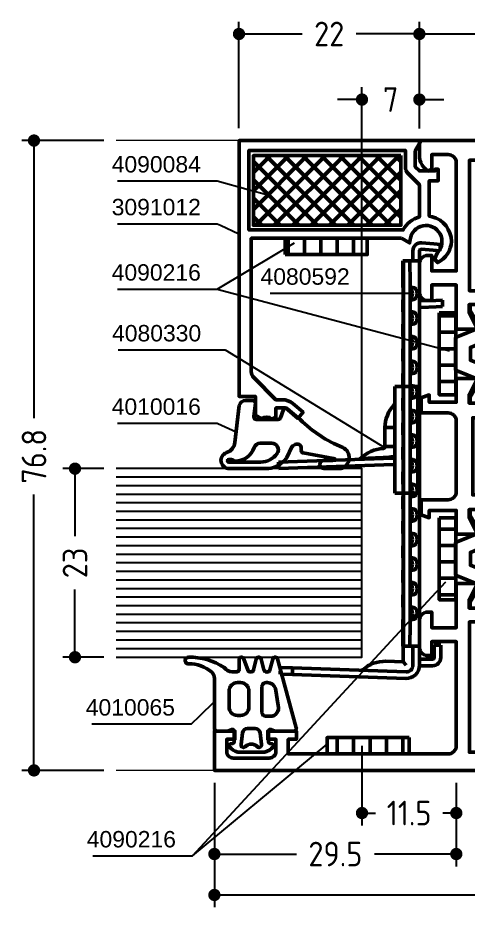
# Model space of a CAD drawing. Header units: millimetres. Extents: x 30 to 180, y 94 to 203.
# Drawn here: x 30.1 to 84.8, y 94.4 to 203.3 of the extents above; entities that cross this region are included whole.
import ezdxf

# ---------------------------------------------------------------- set-up
doc = ezdxf.new("R2010")
doc.units = ezdxf.units.MM
for name, color, linetype, lineweight in [('AM_5', 3, 'Continuous', 25), ('AM_C', 50, 'Continuous', 50), ('AM_S', 80, 'Continuous', 50), ('Cont2', 2, 'Continuous', 25), ('Cont3', 70, 'Continuous', 18)]:
    doc.layers.add(name, color=color, linetype=linetype, lineweight=lineweight)
doc.styles.add('HBS_DIMTEXTSTYLE', font='isocp.shx')
doc.styles.add('SWISSL', font='swissl.ttf')
doc.dimstyles.new('Konstruktionsschnitt 1-1$0', dxfattribs={"dimscale": 0, "dimtxt": 3, "dimasz": 1.5, "dimexe": 1.5, "dimexo": 1.5, "dimgap": 1.5, "dimtad": 0, "dimdsep": 46, "dimtxsty": 'HBS_DIMTEXTSTYLE', "dimblk": 'PUNKT', "dimcen": 0, "dimclrd": 3, "dimclre": 3, "dimclrt": 2, "dimadec": 1, "dimazin": 2, "dimtfac": 0.7, "dimtofl": 0, "dimtmove": 0, "dimatfit": 3, "dimfxl": 0, "dimtolj": 1, "dimtzin": 0, "dimarcsym": 0})

# ---------------------------------------------------------------- blocks, each defined once
blk = doc.blocks.new('PUNKT')
at = {"color": 0, "linetype": 'Continuous'}
blk.add_line((-0.5, 0), (-1, 0), dxfattribs=at)
at = {"color": 0, "linetype": 'Continuous', "const_width": 0.5}
blk.add_lwpolyline([(-0.25, 0, 1), (0.25, 0, 1)], format="xyb", close=True, dxfattribs=at)
blk = doc.blocks.new('*D9')
at = {"layer": 'AM_5', "color": 3, "lineweight": -2, "transparency": 16777216}
for p, q in [((54.02, 110.07), (54.02, 94.88)), ((156.02, 110.07), (156.02, 94.88)), ((55.52, 96.38), (101.03, 96.38)), ((154.52, 96.38), (109.01, 96.38))]:
    blk.add_line(p, q, dxfattribs=at)
at = {"layer": 'AM_5', "color": 3, "lineweight": -2, "transparency": 16777216, "xscale": 1.5, "yscale": 1.5, "zscale": 1.5, "rotation": 180}
blk.add_blockref('PUNKT', (54.02, 96.38), dxfattribs=at)
at = {"layer": 'AM_5', "color": 3, "lineweight": -2, "transparency": 16777216, "xscale": 1.5, "yscale": 1.5, "zscale": 1.5}
blk.add_blockref('PUNKT', (156.02, 96.38), dxfattribs=at)
at = {"layer": 'AM_5', "color": 2, "transparency": 16777216, "insert": (105.02, 96.38), "char_height": 3, "attachment_point": 5, "style": 'HBS_DIMTEXTSTYLE'}
blk.add_mtext('\\A1;102', dxfattribs=at)
blk = doc.blocks.new('*D12')
at = {"layer": 'AM_5', "color": 3, "lineweight": -2, "transparency": 16777216}
for p, q in [((79.02, 189.87), (79.02, 202.88)), ((131.02, 189.88), (131.02, 202.88)), ((80.52, 201.38), (101.78, 201.38)), ((129.52, 201.38), (108.26, 201.38))]:
    blk.add_line(p, q, dxfattribs=at)
at = {"layer": 'AM_5', "color": 3, "lineweight": -2, "transparency": 16777216, "xscale": 1.5, "yscale": 1.5, "zscale": 1.5, "rotation": 180}
blk.add_blockref('PUNKT', (79.02, 201.38), dxfattribs=at)
at = {"layer": 'AM_5', "color": 3, "lineweight": -2, "transparency": 16777216, "xscale": 1.5, "yscale": 1.5, "zscale": 1.5}
blk.add_blockref('PUNKT', (131.02, 201.38), dxfattribs=at)
at = {"layer": 'AM_5', "color": 2, "transparency": 16777216, "insert": (105.02, 201.38), "char_height": 3, "attachment_point": 5, "style": 'HBS_DIMTEXTSTYLE'}
blk.add_mtext('\\A1;52', dxfattribs=at)
blk = doc.blocks.new('*D15')
at = {"layer": 'AM_5', "color": 3, "lineweight": -2, "transparency": 16777216}
for p, q in [((72.02, 114.57), (72.02, 104.87)), ((83.52, 110.07), (83.52, 104.87)), ((73.52, 106.37), (73.66, 106.37)), ((82.02, 106.37), (81.88, 106.37))]:
    blk.add_line(p, q, dxfattribs=at)
at = {"layer": 'AM_5', "color": 3, "lineweight": -2, "transparency": 16777216, "xscale": 1.5, "yscale": 1.5, "zscale": 1.5}
for p, rotation in [((72.02, 106.37), 179.9999999999999), ((83.52, 106.37), 359.9999999999999)]:
    blk.add_blockref('PUNKT', p, dxfattribs=dict(at, rotation=rotation))
at = {"layer": 'AM_5', "color": 2, "transparency": 16777216, "insert": (77.77, 106.37), "char_height": 3, "attachment_point": 5, "style": 'HBS_DIMTEXTSTYLE'}
blk.add_mtext('\\A1;11.5', dxfattribs=at)
blk = doc.blocks.new('*D16')
at = {"layer": 'AM_5', "color": 3, "lineweight": -2, "transparency": 16777216}
for p, q in [((54.02, 110.07), (54.02, 99.87)), ((83.52, 110.07), (83.52, 99.87)), ((55.52, 101.37), (64.02, 101.37)), ((82.02, 101.37), (73.53, 101.37))]:
    blk.add_line(p, q, dxfattribs=at)
at = {"layer": 'AM_5', "color": 3, "lineweight": -2, "transparency": 16777216, "xscale": 1.5, "yscale": 1.5, "zscale": 1.5}
for p, rotation in [((54.02, 101.37), 179.9999999999999), ((83.52, 101.37), 359.9999999999999)]:
    blk.add_blockref('PUNKT', p, dxfattribs=dict(at, rotation=rotation))
at = {"layer": 'AM_5', "color": 2, "transparency": 16777216, "insert": (68.77, 101.37), "char_height": 3, "attachment_point": 5, "style": 'HBS_DIMTEXTSTYLE'}
blk.add_mtext('\\A1;29.5', dxfattribs=at)
blk = doc.blocks.new('*S45')
at = {"layer": 'AM_5', "color": 3}
for p, q in [((42.21, 153.91), (54.37, 153.91)), ((54.37, 153.91), (54.42, 153.89))]:
    blk.add_line(p, q, dxfattribs=at)
at = {"layer": 'AM_5', "color": 3, "linetype": 'Continuous'}
blk.add_line((54.42, 153.89), (56.69, 152.85), dxfattribs=at)
at = {"layer": 'AM_5', "color": 2, "insert": (52.37, 154.91), "char_height": 2, "attachment_point": 9, "style": 'SWISSL'}
blk.add_mtext('4010016', dxfattribs=at)
blk = doc.blocks.new('*S48')
at = {"layer": 'AM_5', "color": 3}
for p, q in [((42.21, 183.46), (54.37, 183.46)), ((54.37, 183.46), (58.12, 182.42))]:
    blk.add_line(p, q, dxfattribs=at)
at = {"layer": 'AM_5', "color": 3, "linetype": 'Continuous'}
blk.add_line((58.12, 182.42), (60.53, 181.75), dxfattribs=at)
at = {"layer": 'AM_5', "color": 2, "insert": (52.37, 184.46), "char_height": 2, "attachment_point": 9, "style": 'SWISSL'}
blk.add_mtext('4090084', dxfattribs=at)
blk = doc.blocks.new('*D17')
at = {"layer": 'AM_5', "color": 3, "lineweight": -2, "transparency": 16777216}
for p, q in [((72.02, 149.87), (72.02, 194.88)), ((79.02, 189.88), (79.02, 194.88)), ((70.52, 193.38), (69.02, 193.38)), ((80.52, 193.38), (82.02, 193.38))]:
    blk.add_line(p, q, dxfattribs=at)
at = {"layer": 'AM_5', "color": 3, "lineweight": -2, "transparency": 16777216, "xscale": 1.5, "yscale": 1.5, "zscale": 1.5}
blk.add_blockref('PUNKT', (72.02, 193.38), dxfattribs=at)
at = {"layer": 'AM_5', "color": 3, "lineweight": -2, "transparency": 16777216, "xscale": 1.5, "yscale": 1.5, "zscale": 1.5, "rotation": 180}
blk.add_blockref('PUNKT', (79.02, 193.38), dxfattribs=at)
at = {"layer": 'AM_5', "color": 2, "transparency": 16777216, "insert": (75.52, 193.38), "char_height": 3, "attachment_point": 5, "style": 'HBS_DIMTEXTSTYLE'}
blk.add_mtext('\\A1;7', dxfattribs=at)
blk = doc.blocks.new('*D18')
at = {"layer": 'AM_5', "color": 3, "lineweight": -2, "transparency": 16777216}
for p, q in [((57.02, 189.88), (57.02, 202.88)), ((79.02, 189.88), (79.02, 202.88)), ((58.52, 201.38), (64.74, 201.38)), ((77.52, 201.38), (71.3, 201.38))]:
    blk.add_line(p, q, dxfattribs=at)
at = {"layer": 'AM_5', "color": 3, "lineweight": -2, "transparency": 16777216, "xscale": 1.5, "yscale": 1.5, "zscale": 1.5, "rotation": 180}
blk.add_blockref('PUNKT', (57.02, 201.38), dxfattribs=at)
at = {"layer": 'AM_5', "color": 3, "lineweight": -2, "transparency": 16777216, "xscale": 1.5, "yscale": 1.5, "zscale": 1.5}
blk.add_blockref('PUNKT', (79.02, 201.38), dxfattribs=at)
at = {"layer": 'AM_5', "color": 2, "transparency": 16777216, "insert": (68.02, 201.38), "char_height": 3, "attachment_point": 5, "style": 'HBS_DIMTEXTSTYLE'}
blk.add_mtext('\\A1;22', dxfattribs=at)
blk = doc.blocks.new('*D30')
at = {"layer": 'AM_5', "color": 3, "lineweight": -2, "transparency": 16777216}
for p, q in [((40.52, 148.37), (35.52, 148.37)), ((37.02, 146.87), (37.02, 140.12)), ((37.02, 126.87), (37.02, 133.62)), ((40.52, 125.37), (35.52, 125.37))]:
    blk.add_line(p, q, dxfattribs=at)
at = {"layer": 'AM_5', "color": 3, "lineweight": -2, "transparency": 16777216, "xscale": 1.5, "yscale": 1.5, "zscale": 1.5}
for p, rotation in [((37.02, 148.37), 90), ((37.02, 125.37), 270)]:
    blk.add_blockref('PUNKT', p, dxfattribs=dict(at, rotation=rotation))
at = {"layer": 'AM_5', "color": 2, "transparency": 16777216, "insert": (37.02, 136.87), "char_height": 3, "attachment_point": 5, "rotation": 90, "style": 'HBS_DIMTEXTSTYLE'}
blk.add_mtext('\\A1;23', dxfattribs=at)
blk = doc.blocks.new('*D31')
at = {"layer": 'AM_5', "color": 3, "lineweight": -2, "transparency": 16777216}
for p, q in [((40.52, 188.38), (30.52, 188.38)), ((32.02, 186.88), (32.02, 154.52)), ((32.02, 113.07), (32.02, 145.22)), ((40.52, 111.57), (30.52, 111.57))]:
    blk.add_line(p, q, dxfattribs=at)
at = {"layer": 'AM_5', "color": 3, "lineweight": -2, "transparency": 16777216, "xscale": 1.5, "yscale": 1.5, "zscale": 1.5}
for p, rotation in [((32.02, 188.38), 90), ((32.02, 111.57), 270)]:
    blk.add_blockref('PUNKT', p, dxfattribs=dict(at, rotation=rotation))
at = {"layer": 'AM_5', "color": 2, "transparency": 16777216, "insert": (32.02, 149.87), "char_height": 3, "attachment_point": 5, "rotation": 90, "style": 'HBS_DIMTEXTSTYLE'}
blk.add_mtext('\\A1;76.8', dxfattribs=at)
blk = doc.blocks.new('*S51')
at = {"layer": 'AM_5', "color": 3, "linetype": 'Continuous'}
blk.add_line((52.24, 118.24), (54.02, 119.99), dxfattribs=at)
at = {"layer": 'AM_5', "color": 3}
for p, q in [((51.21, 117.23), (52.24, 118.24)), ((39.08, 117.23), (51.21, 117.23))]:
    blk.add_line(p, q, dxfattribs=at)
at = {"layer": 'AM_5', "color": 2, "insert": (49.21, 118.23), "char_height": 2, "attachment_point": 9, "style": 'SWISSL'}
blk.add_mtext('4010065', dxfattribs=at)
blk = doc.blocks.new('*U14', base_point=(148.23, 124))
for p, q in [((148.23, 145.95), (178.23, 145.95)), ((148.23, 144.91), (178.23, 144.91)), ((148.23, 143.86), (178.23, 143.86)), ((148.23, 142.82), (178.23, 142.82)), ((148.23, 141.77), (178.23, 141.77)), ((148.23, 140.72), (178.23, 140.72)), ((148.23, 139.68), (178.23, 139.68)), ((148.23, 138.63), (178.23, 138.63)), ((148.23, 137.59), (178.23, 137.59)), ((148.23, 136.54), (178.23, 136.54)), ((148.23, 135.5), (178.23, 135.5)), ((148.23, 134.45), (178.23, 134.45)), ((148.23, 133.41), (178.23, 133.41)), ((148.23, 132.36), (178.23, 132.36)), ((148.23, 131.32), (178.23, 131.32)), ((148.23, 130.27), (178.23, 130.27)), ((148.23, 129.22), (178.23, 129.22)), ((148.23, 128.18), (178.23, 128.18)), ((148.23, 127.13), (178.23, 127.13)), ((148.23, 126.09), (178.23, 126.09)), ((148.23, 125.04), (178.23, 125.04))]:
    blk.add_line(p, q)
blk.add_lwpolyline([(178.23, 124), (148.23, 124), (148.23, 147), (178.23, 147)])
blk = doc.blocks.new('WI1021365')
for points in [[(23, -15.8), (23, -16.45), (21, -15.45), (20, -15.45), (20, -19.95), (21, -19.95), (23, -18.95), (23, -21.5), (17.6, -21.5), (17.6, -24.5), (19.5, -24.5), (19.5, -25, -0.414214), (18.5, -26), (15.2, -26, -0.414214), (14.2, -25), (14.2, -24.5), (15.9, -24.5), (15.9, -21.5), (3.2, -21.5, 0.414214), (2.2, -22.5), (2.2, -42), (4, -42), (4, -41), (5, -41), (5, -44.5), (4, -44.5), (4, -43.5), (2.5, -43.5, 0.414214), (1.7, -44.3), (1.7, -48.7, 0.414214), (2.5, -49.5), (4, -49.5), (4, -48.5), (5, -48.5), (5, -51), (0.2, -51), (0.2, 51), (5, 51), (5, 48.5), (4, 48.5), (4, 49.5), (2.5, 49.5, 0.414214), (1.7, 48.7), (1.7, 44.3, 0.414214), (2.5, 43.5), (4, 43.5), (4, 44.5), (5, 44.5), (5, 41), (4, 41), (4, 42), (2.2, 42), (2.2, 22.5, 0.414214), (3.2, 21.5), (15.9, 21.5), (15.9, 24.5), (14.2, 24.5), (14.2, 25, -0.414214), (15.2, 26), (18.5, 26, -0.414214), (19.5, 25), (19.5, 24.5), (17.6, 24.5), (17.6, 21.5), (23, 21.5), (23, 18.95), (21, 19.95), (20, 19.95), (20, 15.45), (21, 15.45), (23, 16.45), (23, 15.8), (22.27, 14.19, -0.294108), (21.36, 13.6), (21.2, 13.6, 0.414214), (20.2, 12.6), (20.2, -12.6, 0.414214), (21.2, -13.6), (21.36, -13.6, -0.294108), (22.27, -14.19), (23, -15.8)], [(54, -15.8), (54.73, -14.19, -0.294108), (55.64, -13.6), (55.8, -13.6, 0.414214), (56.8, -12.6), (56.8, 12.6, 0.414214), (55.8, 13.6), (55.64, 13.6, -0.294108), (54.73, 14.19), (54, 15.8), (54, 16.45), (56, 15.45), (57, 15.45), (57, 19.95), (56, 19.95), (54, 18.95), (54, 21.5), (59.4, 21.5), (59.4, 24.5), (57.5, 24.5), (57.5, 25, -0.414214), (58.5, 26), (62, 26, -0.414214), (63, 25), (63, 24.5), (61.1, 24.5), (61.1, 21.5), (74.3, 21.5, 0.414214), (75.3, 22.5), (75.3, 24.5), (73.5, 24.5), (73.29, 25.01), (73.69, 25.41, -0.198912), (75.1, 26), (77, 26), (77, -26), (75.1, -26, -0.198912), (73.69, -25.41), (73.29, -25.01), (73.5, -24.5), (75.3, -24.5), (75.3, -22.5, 0.414214), (74.3, -21.5), (61.1, -21.5), (61.1, -24.5), (63, -24.5), (63, -25, -0.414214), (62, -26), (58.5, -26, -0.414214), (57.5, -25), (57.5, -24.5), (59.4, -24.5), (59.4, -21.5), (54, -21.5), (54, -18.95), (56, -19.95), (57, -19.95), (57, -15.45), (56, -15.45), (54, -16.45), (54, -15.8)], [(23.99, 16.75), (22.87, 16.75, 0.131652), (22.47, 16.64), (20.66, 15.6), (20, 15.6), (20, 19.8), (20.66, 19.8), (22, 19.03), (22.49, 18.74), (22.79, 18.57), (24, 21.58), (28, 21.58), (29.21, 18.57), (31.34, 19.8), (32, 19.8), (32, 15.6), (31.34, 15.6), (29.53, 16.64, 0.131652), (29.13, 16.75), (28.01, 16.75), (26.79, 19.78), (25.21, 19.78)], [(48.99, 16.75), (47.87, 16.75, 0.131652), (47.47, 16.64), (45.66, 15.6), (45, 15.6), (45, 19.8), (45.66, 19.8), (47, 19.03), (47.49, 18.74), (47.79, 18.57), (49, 21.58), (53, 21.58), (54.21, 18.57), (56.34, 19.8), (57, 19.8), (57, 15.6), (56.34, 15.6), (54.53, 16.64, 0.131652), (54.13, 16.75), (53.01, 16.75), (51.79, 19.78), (50.21, 19.78)], [(48, 8.76, 0.198912), (47.12, 10.88), (43.79, 14.21, -0.198912), (43.2, 15.63), (43.2, 19.5), (33.8, 19.5), (33.8, 15.63, -0.198912), (33.21, 14.21), (29.88, 10.88, 0.198912), (29, 8.76), (29, -8.76, 0.198912), (29.88, -10.88), (33.21, -14.21, -0.198912), (33.8, -15.63), (33.8, -19.5), (43.2, -19.5), (43.2, -15.63, -0.198912), (43.79, -14.21), (47.12, -10.88, 0.198912), (48, -8.76)], [(23.99, -16.75), (22.87, -16.75, -0.131652), (22.47, -16.64), (20.66, -15.6), (20, -15.6), (20, -19.8), (20.66, -19.8), (22, -19.03), (22.49, -18.74), (22.79, -18.57), (24, -21.57), (28, -21.57), (29.21, -18.57), (31.34, -19.8), (32, -19.8), (32, -15.6), (31.34, -15.6), (29.53, -16.64, -0.131652), (29.13, -16.75), (28.01, -16.75), (26.79, -19.77), (25.21, -19.77)], [(48.99, -16.75), (47.87, -16.75, -0.131652), (47.47, -16.64), (45.66, -15.6), (45, -15.6), (45, -19.8), (45.66, -19.8), (47, -19.03), (47.49, -18.74), (47.79, -18.57), (49, -21.57), (53, -21.57), (54.21, -18.57), (56.34, -19.8), (57, -19.8), (57, -15.6), (56.34, -15.6), (54.53, -16.64, -0.131652), (54.13, -16.75), (53.01, -16.75), (51.79, -19.77), (50.21, -19.77)]]:
    blk.add_lwpolyline(points, format="xyb", close=True)
blk.add_lwpolyline([(29, -15.8), (29.32, -15.25, 0.339454), (29, -12.83), (28.46, -12.29, -0.198912), (27, -8.76), (27, 8.76, -0.198912), (28.46, 12.29), (29, 12.83, 0.339454), (29.32, 15.25), (29, 15.8), (29, 16.45), (31, 15.45), (32, 15.45), (32, 19.95), (31, 19.95), (29, 18.95), (29, 21.5), (31.9, 21.5), (31.9, 24.8), (31.01, 24.8), (31.38, 25.8), (33.2, 25.8), (33.2, 22.5, 0.414214), (34.2, 21.5), (42.8, 21.5, 0.414214), (43.8, 22.5), (43.8, 25.8), (45.62, 25.8), (45.99, 24.8), (45.1, 24.8), (45.1, 21.5), (48, 21.5), (48, 18.95), (46, 19.95), (45, 19.95), (45, 15.45), (46, 15.45), (48, 16.45), (48, 15.8), (47.68, 15.25, 0.339454), (48, 12.83), (48.54, 12.29, -0.198912), (50, 8.76), (50, -8.76, -0.198912), (48.54, -12.29), (48, -12.83, 0.339454), (47.68, -15.25), (48, -15.8), (48, -16.45), (46, -15.45), (45, -15.45), (45, -19.95), (46, -19.95), (48, -18.95), (48, -21.5), (45.1, -21.5), (45.1, -24.8), (45.99, -24.8), (45.62, -25.8), (43.8, -25.8), (43.8, -22.5, 0.414214), (42.8, -21.5), (34.2, -21.5, 0.414214), (33.2, -22.5), (33.2, -25.8), (31.38, -25.8), (31.01, -24.8), (31.9, -24.8), (31.9, -21.5), (29, -21.5), (29, -18.95), (31, -19.95), (32, -19.95), (32, -15.45), (31, -15.45), (29, -16.45), (29, -15.8), (29.32, -15.25)], format="xyb")
for points in [[(1.9, 17.4), (2.4, 17.4), (2.4, 19.9), (18.3, 19.9), (18.3, 13.6), (18.6, 13.6), (18.6, -13.6), (18.3, -13.6), (18.3, -19.9), (2.4, -19.9), (2.4, -17.4), (1.9, -17.4), (1.9, 17.4)], [(58.4, 13.6), (58.7, 13.6), (58.7, 19.9), (74.6, 19.9), (74.6, 17.4), (75.2, 17.4), (75.2, -17.4), (74.6, -17.4), (74.6, -19.9), (58.7, -19.9), (58.7, -13.6), (58.4, -13.6), (58.4, 13.6)]]:
    blk.add_lwpolyline(points, close=True)
blk = doc.blocks.new('WI4010016')
for points in [[(1.19, 1.96, -0.346133), (1.8, 1.18), (1.8, 0.3, -0.449698), (1.46, 0), (-0.16, 0.2, 0.449698), (-0.5, -0.1), (-0.5, -2.79, 0.315299), (-0.3, -3.07), (0.7, -3.44, -0.548619), (0.81, -3.93), (-0.5, -5.46, 0.104737), (-3.91, -10.66, -0.684728), (-6.5, -10.42), (-6.5, -8.36, -1), (-5.5, -8.36), (-5.5, -9.42, 0.287601), (-5.34, -9.69, 0.156883), (-5.25, -9.53), (-4.59, -5.82, -0.041381), (-4.57, -5.74), (-4.52, -5.69, -0.200274), (-4.31, -5.6), (-4, -5.6, 0.57735), (-3.57, -4.85), (-3.72, -4.58, 0.149451), (-3.85, -4.46), (-5.14, -3.83, -0.069927), (-5.25, -3.76), (-5.51, -3.53, -0.212557), (-6.5, -1.3), (-6.5, 3.2, -0.852431), (-4.55, 3.51, 0.291336), (-3.3, 2.49), (1.19, 1.96)], [(1.19, 1.96, -0.346133), (1.8, 1.18), (1.8, 0.3, -0.449698), (1.46, 0), (-0.16, 0.2, 0.449698), (-0.5, -0.1), (-0.5, -2.79, 0.315299), (-0.3, -3.07), (0.7, -3.44, -0.548619), (0.81, -3.93), (-0.5, -5.46, 0.104737), (-3.91, -10.66, -0.684728), (-6.5, -10.42), (-6.5, -8.36, -1), (-5.5, -8.36), (-5.5, -9.42, 0.287601), (-5.34, -9.69, 0.156883), (-5.25, -9.53), (-4.59, -5.82, -0.041381), (-4.57, -5.74), (-4.52, -5.69, -0.200274), (-4.31, -5.6), (-4, -5.6, 0.57735), (-3.57, -4.85), (-3.72, -4.58, 0.149451), (-3.85, -4.46), (-5.14, -3.83, -0.069927), (-5.25, -3.76), (-5.51, -3.53, -0.212557), (-6.5, -1.3), (-6.5, 3.2, -0.852431), (-4.55, 3.51, 0.291336), (-3.3, 2.49), (1.19, 1.96)], [(-3.4, -2, -0.612992), (-4.67, -2.65, -0.239931), (-5.7, -0.63), (-5.7, 3.25, -1), (-5.4, 3.25), (-5.4, 2.88, -0.317837), (-5.6, 2.6), (-5.6, 2.51, 0.317975), (-3.93, 0.15, -0.317975), (-3.4, -0.6), (-3.4, -2)], [(-3.4, -2, -0.612992), (-4.67, -2.65, -0.239931), (-5.7, -0.63), (-5.7, 3.25, -1), (-5.4, 3.25), (-5.4, 2.88, -0.317837), (-5.6, 2.6), (-5.6, 2.51, 0.317975), (-3.93, 0.15, -0.317975), (-3.4, -0.6), (-3.4, -2)]]:
    blk.add_lwpolyline(points, format="xyb", close=True)
blk = doc.blocks.new('WI4010065')
for points in [[(0.3, 0, 0.414214), (0, -0.3), (0, -1.62), (0.19, -2.13, -0.520567), (0, -2.4), (-1.33, -2.4, -0.36397), (-1.53, -2.23), (-1.58, -1.97, 0.594937), (-1.91, -1.85), (-2.12, -2.05, 0.208), (-2.6, -3.15), (-2.6, -5.85, 0.208), (-2.12, -6.95), (-1.91, -7.15, 0.594937), (-1.58, -7.03), (-1.53, -6.77, -0.36397), (-1.33, -6.6), (0, -6.6, -0.520567), (0.19, -6.87), (0, -7.38), (0, -9.7, 0.505497), (0.39, -9.99), (8.79, -7.69, 0.751737), (8.78, -7.11), (7.47, -6.76, -0.767327), (7.47, -6.04), (8.78, -5.69, 0.767327), (8.78, -5.11), (7.46, -4.76, -0.767327), (7.46, -4.08), (8.78, -3.59, 0.876976), (8.7, -3), (7.5, -3, -0.414214), (7.2, -2.7), (7.2, -2.48, -0.051818), (7.23, -2.17, -0.225446), (7.75, -1.18, 0.150709), (9, 3.17, 1.016945), (8.2, 3.15, -0.195341), (7.16, 0.33, -0.211259), (6.42, 0)], [(4.9, -1.8, -0.414214), (5.9, -2.8), (5.9, -3.2, -0.414214), (4.9, -4.2), (2.9, -4.2, -0.414214), (1.9, -3.2), (1.9, -2.8, -0.414214), (2.9, -1.8)], [(0.3, -4.98), (0.3, -4.02, 0.378866), (-0.23, -3.43), (-1.66, -3.25, 0.717695), (-1.91, -3.76, -0.421053), (-1.91, -5.24, 0.717695), (-1.66, -5.75), (-0.23, -5.57, 0.378866)], [(5.4, -5.8, -0.414214), (5.9, -6.3), (5.9, -6.49, -0.328465), (5.2, -7.44), (3.1, -7.78, -0.505497), (1.8, -6.83), (1.8, -6.3, -0.414214), (2.3, -5.8)]]:
    blk.add_lwpolyline(points, format="xyb", close=True)
blk = doc.blocks.new('WI4090084')
h = blk.add_hatch()
h.set_pattern_fill('ANSI37', color=256, scale=0.5)
h.set_pattern_definition([(45, (-294.1527, -195.3823), (-1.122532, 1.122532), []), (135, (-294.1527, -195.3823), (-1.122532, -1.122532), [])])
h.paths.add_polyline_path([(-0.55, -0.85), (-18.55, -0.85), (-18.55, -9.35), (-0.55, -9.35)])
blk.add_lwpolyline([(-0.55, -0.85), (-0.55, -9.35), (-18.55, -9.35), (-18.55, -0.85), (-0.55, -0.85)], close=True)
blk = doc.blocks.new('*S58')
at = {"layer": 'AM_5', "color": 3, "linetype": 'Continuous'}
for p, q in [((85.55, 132.74), (87.25, 134.58)), ((70.85, 113.18), (72.77, 114.77))]:
    blk.add_line(p, q, dxfattribs=at)
at = {"layer": 'AM_5', "color": 3}
for p, q in [((56.33, 101.15), (85.55, 132.74)), ((56.33, 101.15), (70.85, 113.18)), ((44.18, 101.15), (56.33, 101.15))]:
    blk.add_line(p, q, dxfattribs=at)
at = {"layer": 'AM_5', "color": 2, "insert": (54.33, 102.15), "char_height": 2, "attachment_point": 9, "style": 'SWISSL'}
blk.add_mtext('4090216', dxfattribs=at)
blk = doc.blocks.new('*S59')
at = {"layer": 'AM_5', "color": 3}
blk.add_line((65.82, 169.77), (80.72, 169.77), dxfattribs=at)
at = {"layer": 'AM_5', "color": 3, "linetype": 'Continuous'}
blk.add_line((80.72, 169.77), (83.22, 169.77), dxfattribs=at)
at = {"layer": 'AM_5', "color": 2, "insert": (75.52, 170.77), "char_height": 2, "attachment_point": 9, "style": 'SWISSL'}
blk.add_mtext('4080592', dxfattribs=at)
blk = doc.blocks.new('*S60')
at = {"layer": 'AM_5', "color": 3}
for p, q in [((47.21, 178.24), (59.37, 178.24)), ((59.37, 178.24), (59.75, 178.06))]:
    blk.add_line(p, q, dxfattribs=at)
at = {"layer": 'AM_5', "color": 3, "linetype": 'Continuous'}
blk.add_line((59.75, 178.06), (62.02, 177.02), dxfattribs=at)
at = {"layer": 'AM_5', "color": 2, "insert": (57.37, 179.24), "char_height": 2, "attachment_point": 9, "style": 'SWISSL'}
blk.add_mtext('3091012', dxfattribs=at)
blk = doc.blocks.new('*S61')
at = {"layer": 'AM_5', "color": 3, "linetype": 'Continuous'}
for p, q in [((66.65, 174.62), (68.8, 175.9)), ((85.26, 163.39), (87.68, 162.75))]:
    blk.add_line(p, q, dxfattribs=at)
at = {"layer": 'AM_5', "color": 3}
for p, q in [((59.37, 170.27), (66.65, 174.62)), ((47.22, 170.27), (59.37, 170.27)), ((59.37, 170.27), (85.26, 163.39))]:
    blk.add_line(p, q, dxfattribs=at)
at = {"layer": 'AM_5', "color": 2, "insert": (57.37, 171.27), "char_height": 2, "attachment_point": 9, "style": 'SWISSL'}
blk.add_mtext('4090216', dxfattribs=at)
blk = doc.blocks.new('*S62')
at = {"layer": 'AM_5', "color": 3}
for p, q in [((47.28, 162.86), (60.34, 162.86)), ((60.34, 162.86), (79.78, 150.95))]:
    blk.add_line(p, q, dxfattribs=at)
at = {"layer": 'AM_5', "color": 2, "insert": (57.41, 163.86), "char_height": 2, "attachment_point": 9, "style": 'SWISSL'}
blk.add_mtext('4080330', dxfattribs=at)
blk = doc.blocks.new('WI4090216')
h = blk.add_hatch()
h.set_pattern_fill('_U', color=256, scale=2, angle=90, style=0, pattern_type=0)
h.set_pattern_definition([(90, (-5, 0.5), (-2, 1e-16), [])])
h.paths.add_polyline_path([(-5, 0), (5, 0), (5, 2), (-5, 2)])
blk.add_lwpolyline([(5, 2), (5, 0), (-5, 0), (-5, 2), (5, 2)], close=True)
blk = doc.blocks.new('WI3991012')
for points in [[(-11.9, 2.2), (-12.48, 1.19), (-12.04, 1.13, -1.373176), (-13.64, -2.22), (-14.47, -1.83), (-14.87, -2.23, 0.274409), (-12.3, -3.9, 0.341999), (-9.3, -1.57), (-9.2, -1.2), (-4.9, -1.2), (-4.9, -2.3), (-3.5, -2.3), (-3.5, -1.9), (-3.7, -1.9), (-3.7, 0), (-3.2, 0.5), (-1.25, 0.5), (0, -0.22), (0, 22), (-31.2, 22), (-31.2, 20), (-33.5, 20), (-33.9, 19.21, -0.339409), (-33.93, 17.99), (-33.7, 17.5), (-32.6, 17.5), (-32.6, 16.35), (-33.88, 14.82), (-33.12, 14.18), (-32.07, 15.43, 0.176327), (-31.6, 16.71), (-31.6, 17.5), (-28.89, 20.21, -0.201449), (-28.18, 20.5), (-11.9, 20.5), (-11.9, 2.2)], [(-3.99, 1.41, -0.198912), (-3.28, 1.7), (-1.2, 1.7), (-1.2, 20.8), (-10.4, 20.8), (-10.9, 20.8), (-10.9, 20.3), (-10.9, 1.97, -0.213458), (-9.31, 0), (-5.4, 0), (-3.99, 1.41)]]:
    blk.add_lwpolyline(points, format="xyb", close=True)
blk = doc.blocks.new('WI4080592')
for p, q in [((-51.05, 18.49), (-51.1, 16.99)), ((-50.25, 18.46), (-51.05, 18.49)), ((-50.3, 16.96), (-50.25, 18.46)), ((-51.1, 16.99), (-51.59, 3.16)), ((-51.1, 16.99), (-50.3, 16.96)), ((-50.79, 3.13), (-50.3, 16.96)), ((-49.57, 3.5), (-49.5, 5.58)), ((-49.99, 3.1), (-49.57, 3.5)), ((-47.65, 3.5), (-49.57, 3.5)), ((-47.65, 3.46), (-47.65, 3.53)), ((-47.65, 3.53), (-47.65, 3.53)), ((-47.65, 3.53), (-44.4, 3.53)), ((-47.65, 3.46), (-47.65, 2.66)), ((-45.34, 3.43), (-47.26, 3.45)), ((-3.37, 3.42), (-44.92, 3.42)), ((-44.4, 3.48), (-44.4, 3.53)), ((-44.4, 3.53), (-44.4, 3.53)), ((-42.9, 3.5), (-44.4, 3.5)), ((-42.9, 3.53), (-42.9, 3.53)), ((-42.9, 3.53), (-42.9, 3.48)), ((-42.9, 3.53), (-41.4, 3.53)), ((-41.4, 3.48), (-41.4, 3.53)), ((-41.4, 3.53), (-41.4, 3.53)), ((-39.9, 3.5), (-41.4, 3.5)), ((-39.9, 3.53), (-39.9, 3.53)), ((-39.9, 3.53), (-39.9, 3.48)), ((-39.9, 3.53), (-38.4, 3.53)), ((-38.4, 3.48), (-38.4, 3.53)), ((-38.4, 3.53), (-38.4, 3.53)), ((-36.9, 3.5), (-38.4, 3.5)), ((-36.9, 3.53), (-36.9, 3.53)), ((-36.9, 3.53), (-36.9, 3.48)), ((-36.9, 3.53), (-35.4, 3.53)), ((-35.4, 3.48), (-35.4, 3.53)), ((-35.4, 3.53), (-35.4, 3.53)), ((-33.9, 3.5), (-35.4, 3.5)), ((-33.9, 3.53), (-33.9, 3.53)), ((-33.9, 3.53), (-33.9, 3.48)), ((-33.9, 3.53), (-32.4, 3.53)), ((-32.4, 3.48), (-32.4, 3.53)), ((-32.4, 3.53), (-32.4, 3.53)), ((-30.9, 3.5), (-32.4, 3.5)), ((-30.9, 3.53), (-30.9, 3.53)), ((-30.9, 3.53), (-30.9, 3.48)), ((-30.9, 3.53), (-29.4, 3.53)), ((-29.4, 3.48), (-29.4, 3.53)), ((-29.4, 3.53), (-29.4, 3.53)), ((-27.9, 3.5), (-29.4, 3.5)), ((-27.9, 3.53), (-27.9, 3.53)), ((-27.9, 3.53), (-27.9, 3.48)), ((-27.9, 3.53), (-26.4, 3.53)), ((-26.4, 3.48), (-26.4, 3.53)), ((-26.4, 3.53), (-26.4, 3.53)), ((-24.9, 3.5), (-26.4, 3.5)), ((-24.9, 3.53), (-24.9, 3.53)), ((-24.9, 3.53), (-24.9, 3.48)), ((-24.9, 3.53), (-23.4, 3.53)), ((-23.4, 3.48), (-23.4, 3.53)), ((-23.4, 3.53), (-23.4, 3.53)), ((-21.9, 3.5), (-23.4, 3.5)), ((-21.9, 3.53), (-21.9, 3.53)), ((-21.9, 3.53), (-21.9, 3.48)), ((-21.9, 3.53), (-20.4, 3.53)), ((-20.4, 3.48), (-20.4, 3.53)), ((-20.4, 3.53), (-20.4, 3.53)), ((-18.9, 3.5), (-20.4, 3.5)), ((-18.9, 3.53), (-18.9, 3.53)), ((-18.9, 3.53), (-18.9, 3.48)), ((-18.9, 3.53), (-17.4, 3.53)), ((-17.4, 3.48), (-17.4, 3.53)), ((-17.4, 3.53), (-17.4, 3.53)), ((-15.9, 3.5), (-17.4, 3.5)), ((-15.9, 3.53), (-15.9, 3.53)), ((-15.9, 3.53), (-15.9, 3.48)), ((-15.9, 3.53), (-14.4, 3.53)), ((-14.4, 3.48), (-14.4, 3.53)), ((-14.4, 3.53), (-14.4, 3.53)), ((-12.9, 3.5), (-14.4, 3.5)), ((-12.9, 3.53), (-12.9, 3.53)), ((-12.9, 3.53), (-12.9, 3.48)), ((-12.9, 3.53), (-11.4, 3.53)), ((-11.4, 3.48), (-11.4, 3.53)), ((-11.4, 3.53), (-11.4, 3.53)), ((-9.9, 3.5), (-11.4, 3.5)), ((-9.9, 3.53), (-9.9, 3.53)), ((-9.9, 3.53), (-9.9, 3.48)), ((-9.9, 3.53), (-8.4, 3.53)), ((-8.4, 3.48), (-8.4, 3.53)), ((-8.4, 3.53), (-8.4, 3.53)), ((-6.9, 3.5), (-8.4, 3.5)), ((-6.9, 3.53), (-6.9, 3.53)), ((-6.9, 3.53), (-6.9, 3.48)), ((-6.9, 3.53), (-5.4, 3.53)), ((-5.4, 3.48), (-5.4, 3.53)), ((-5.4, 3.53), (-5.4, 3.53)), ((-3.9, 3.53), (-3.9, 3.48)), ((-3.9, 3.53), (-3.9, 3.53)), ((-3.9, 3.53), (-0.65, 3.53)), ((-1.03, 3.45), (-2.96, 3.43)), ((-0.65, 3.53), (-0.65, 3.46)), ((-0.65, 3.53), (-0.65, 3.53)), ((-0.65, 2.66), (-0.65, 3.46)), ((-48.45, 2.3), (-49.99, 2.3)), ((-47.65, 2.3), (-48.45, 2.3)), ((-47.65, 1.79), (-47.65, 2.66)), ((-47.26, 2.65), (-45.34, 2.63)), ((-3.37, 2.62), (-44.92, 2.62)), ((-44.4, 2.32), (-44.4, 2.62)), ((-42.9, 2.62), (-42.9, 2.32)), ((-41.4, 2.32), (-41.4, 2.62)), ((-39.9, 2.62), (-39.9, 2.32)), ((-38.4, 2.32), (-38.4, 2.62)), ((-36.9, 2.62), (-36.9, 2.32)), ((-35.4, 2.32), (-35.4, 2.62)), ((-33.9, 2.62), (-33.9, 2.32)), ((-32.4, 2.32), (-32.4, 2.62)), ((-30.9, 2.62), (-30.9, 2.32)), ((-29.4, 2.32), (-29.4, 2.62)), ((-27.9, 2.62), (-27.9, 2.32)), ((-26.4, 2.32), (-26.4, 2.62)), ((-24.9, 2.62), (-24.9, 2.32)), ((-23.4, 2.32), (-23.4, 2.62)), ((-21.9, 2.62), (-21.9, 2.32)), ((-20.4, 2.32), (-20.4, 2.62)), ((-18.9, 2.62), (-18.9, 2.32)), ((-17.4, 2.32), (-17.4, 2.62)), ((-15.9, 2.62), (-15.9, 2.32)), ((-14.4, 2.32), (-14.4, 2.62)), ((-12.9, 2.62), (-12.9, 2.32)), ((-11.4, 2.32), (-11.4, 2.62)), ((-9.9, 2.62), (-9.9, 2.32)), ((-8.4, 2.32), (-8.4, 2.62)), ((-6.9, 2.62), (-6.9, 2.32)), ((-5.4, 2.32), (-5.4, 2.62)), ((-3.9, 2.62), (-3.9, 2.32)), ((-2.96, 2.63), (-1.03, 2.65)), ((-0.65, 2.66), (-0.65, 1.79)), ((0.55, 2.3), (-0.65, 2.3)), ((-50.05, 1.3), (-50.05, -0.1)), ((-48.45, 1.5), (-49.99, 1.5)), ((-49.25, -0.1), (-49.25, 1.3)), ((-48.45, 1.5), (-47.65, 1.5)), ((-47.65, 1.79), (-47.65, 1.5)), ((-0.65, 1.5), (-47.65, 1.5)), ((-6.34, 1.27), (-6.28, -0.53)), ((-5.48, -0.5), (-5.55, 1.29)), ((-0.65, 1.5), (-0.65, 1.79)), ((0.55, 1.5), (-0.65, 1.5)), ((0.75, 1.28), (0.62, -0.19)), ((1.55, 1.21), (1.42, -0.26)), ((-48.35, -0.3), (-49.05, -0.3)), ((-48.35, -0.3), (-47.55, -0.3)), ((-47.55, -1.1), (-47.55, -0.3)), ((-6.25, -1.33), (-6.28, -0.53)), ((-5.48, -0.5), (-5.45, -1.3)), ((0.56, -0.99), (0.62, -0.19)), ((0.56, -0.99), (1.35, -1.06)), ((1.42, -0.26), (1.35, -1.06)), ((-49.05, -1.1), (-48.35, -1.1)), ((-47.55, -1.1), (-48.35, -1.1)), ((-6.25, -1.33), (-5.45, -1.3))]:
    blk.add_line(p, q)
for centre, radius, start, end in [((-50.3, 8.59), 0.3, 178, 221.8687), ((-53.5, 5.72), 4, 358, 41.8687), ((-49.99, 3.1), 1.6, 178, 270), ((-49.99, 3.1), 0.8, 178, 270), ((-6.65, -0.5), 4, 49.79, 51.3632), ((0.55, 1.3), 1, 355, 90), ((-49.05, 1.3), 1, 168.4386, 180), ((-49.05, 1.3), 0.2, 90, 180), ((-5.35, 1.3), 1, 168.463, 182), ((-5.35, 1.3), 0.2, 90, 182), ((0.55, 1.3), 0.2, 355, 90), ((-49.05, -0.1), 1, 180, 270), ((-49.05, -0.1), 0.2, 180, 270)]:
    blk.add_arc(centre, radius, start, end)
for centre, major_axis, ratio, start_param, end_param in [((-46.85, 3.46), (-0.8, 0), 0.017452, 0, 1.030377), ((-44.92, 3.44), (-0.8, 0), 0.017452, 1.030377, 1.570796), ((-43.65, 3.48), (0.75, 0), 0.017452, 3.141593, 6.283185), ((-40.65, 3.48), (0.75, 0), 0.017452, 3.141593, 6.283185), ((-37.65, 3.48), (0.75, 0), 0.017452, 3.141593, 6.283185), ((-34.65, 3.48), (0.75, 0), 0.017452, 3.141593, 6.283185), ((-31.65, 3.48), (0.75, 0), 0.017452, 3.141593, 6.283185), ((-28.65, 3.48), (0.75, 0), 0.017452, 3.141593, 6.283185), ((-25.65, 3.48), (0.75, 0), 0.017452, 3.141593, 6.283185), ((-22.65, 3.48), (0.75, 0), 0.017452, 3.141593, 6.283185), ((-19.65, 3.48), (0.75, 0), 0.017452, 3.141593, 6.283185), ((-16.65, 3.48), (0.75, 0), 0.017452, 3.141593, 6.283185), ((-13.65, 3.48), (0.75, 0), 0.017452, 3.141593, 6.283185), ((-10.65, 3.48), (0.75, 0), 0.017452, 3.141593, 6.283185), ((-7.65, 3.48), (0.75, 0), 0.017452, 3.141593, 6.283185), ((-4.65, 3.48), (0.75, 0), 0.017452, 3.141593, 6.283185), ((-3.37, 3.44), (-0.8, 0), 0.017452, 1.570796, 2.111216), ((-1.45, 3.46), (0.8, 0), 0.017452, 5.252808, 6.283185), ((-46.85, 2.66), (-0.8, 0), 0.017452, 0, 1.030377), ((-44.92, 2.64), (0.8, 0), 0.017452, 4.171969, 4.712389), ((-43.65, 2.32), (-0.75, 0), 0.707107, 0, 1.570796), ((-43.65, 2.89), (0.75, 0), 0.707107, 3.663594, 4.712389), ((-43.65, 2.89), (0.75, 0), 0.707107, 4.712389, 5.761184), ((-43.65, 2.32), (0.75, 0), 0.707107, 4.712389, 6.283185), ((-40.65, 2.32), (-0.75, 0), 0.707107, 0, 1.570796), ((-40.65, 2.89), (0.75, 0), 0.707107, 3.663594, 4.712389), ((-40.65, 2.89), (0.75, 0), 0.707107, 4.712389, 5.761184), ((-40.65, 2.32), (0.75, 0), 0.707107, 4.712389, 6.283185), ((-37.65, 2.32), (-0.75, 0), 0.707107, 0, 1.570796), ((-37.65, 2.89), (0.75, 0), 0.707107, 3.663594, 4.712389), ((-37.65, 2.89), (0.75, 0), 0.707107, 4.712389, 5.761184), ((-37.65, 2.32), (0.75, 0), 0.707107, 4.712389, 6.283185), ((-34.65, 2.32), (-0.75, 0), 0.707107, 0, 1.570796), ((-34.65, 2.89), (0.75, 0), 0.707107, 3.663594, 4.712389), ((-34.65, 2.89), (0.75, 0), 0.707107, 4.712389, 5.761184), ((-34.65, 2.32), (0.75, 0), 0.707107, 4.712389, 6.283185), ((-31.65, 2.32), (-0.75, 0), 0.707107, 0, 1.570796), ((-31.65, 2.89), (0.75, 0), 0.707107, 3.663594, 4.712389), ((-31.65, 2.89), (0.75, 0), 0.707107, 4.712389, 5.761184), ((-31.65, 2.32), (0.75, 0), 0.707107, 4.712389, 6.283185), ((-28.65, 2.32), (-0.75, 0), 0.707107, 0, 1.570796), ((-28.65, 2.89), (0.75, 0), 0.707107, 3.663594, 4.712389), ((-28.65, 2.89), (0.75, 0), 0.707107, 4.712389, 5.761184), ((-28.65, 2.32), (0.75, 0), 0.707107, 4.712389, 6.283185), ((-25.65, 2.32), (-0.75, 0), 0.707107, 0, 1.570796), ((-25.65, 2.89), (0.75, 0), 0.707107, 3.663594, 4.712389), ((-25.65, 2.89), (0.75, 0), 0.707107, 4.712389, 5.761184), ((-25.65, 2.32), (0.75, 0), 0.707107, 4.712389, 6.283185), ((-22.65, 2.32), (-0.75, 0), 0.707107, 0, 1.570796), ((-22.65, 2.89), (0.75, 0), 0.707107, 3.663594, 4.712389), ((-22.65, 2.89), (0.75, 0), 0.707107, 4.712389, 5.761184), ((-22.65, 2.32), (0.75, 0), 0.707107, 4.712389, 6.283185), ((-19.65, 2.32), (-0.75, 0), 0.707107, 0, 1.570796), ((-19.65, 2.89), (0.75, 0), 0.707107, 3.663594, 4.712389), ((-19.65, 2.89), (0.75, 0), 0.707107, 4.712389, 5.761184), ((-19.65, 2.32), (0.75, 0), 0.707107, 4.712389, 6.283185), ((-16.65, 2.32), (-0.75, 0), 0.707107, 0, 1.570796), ((-16.65, 2.89), (0.75, 0), 0.707107, 3.663594, 4.712389), ((-16.65, 2.89), (0.75, 0), 0.707107, 4.712389, 5.761184), ((-16.65, 2.32), (0.75, 0), 0.707107, 4.712389, 6.283185), ((-13.65, 2.32), (-0.75, 0), 0.707107, 0, 1.570796), ((-13.65, 2.89), (0.75, 0), 0.707107, 3.663594, 4.712389), ((-13.65, 2.89), (0.75, 0), 0.707107, 4.712389, 5.761184), ((-13.65, 2.32), (0.75, 0), 0.707107, 4.712389, 6.283185), ((-10.65, 2.32), (-0.75, 0), 0.707107, 0, 1.570796), ((-10.65, 2.89), (0.75, 0), 0.707107, 3.663594, 4.712389), ((-10.65, 2.89), (0.75, 0), 0.707107, 4.712389, 5.761184), ((-10.65, 2.32), (0.75, 0), 0.707107, 4.712389, 6.283185), ((-7.65, 2.32), (-0.75, 0), 0.707107, 0, 1.570796), ((-7.65, 2.89), (0.75, 0), 0.707107, 3.663594, 4.712389), ((-7.65, 2.89), (0.75, 0), 0.707107, 4.712389, 5.761184), ((-7.65, 2.32), (0.75, 0), 0.707107, 4.712389, 6.283185), ((-4.65, 2.32), (-0.75, 0), 0.707107, 0, 1.570796), ((-4.65, 2.89), (0.75, 0), 0.707107, 3.663594, 4.712389), ((-4.65, 2.89), (0.75, 0), 0.707107, 4.712389, 5.761184), ((-4.65, 2.32), (0.75, 0), 0.707107, 4.712389, 6.283185), ((-3.37, 2.64), (0.8, 0), 0.017452, 4.712389, 5.252808), ((-1.45, 2.66), (0.8, 0), 0.017452, 5.252808, 6.283185)]:
    blk.add_ellipse(centre, major_axis=major_axis, ratio=ratio, start_param=start_param, end_param=end_param)
blk = doc.blocks.new('WI4080330')
for p, q in [((3, 17.16), (3.8, 17.19)), ((3.49, 3.17), (3, 17.16)), ((3.8, 17.19), (4.29, 3.19)), ((4.34, 4.4), (4.24, 7.17)), ((5.69, 3.08), (5.69, 4.2)), ((5.69, 4.2), (8, 4.2)), ((8, 4.2), (8, 3)), ((13, 3), (0, 3)), ((0, 3), (0, 0.2)), ((13, 3), (13, 0.2)), ((13, 0.2), (0, 0.2))]:
    blk.add_line(p, q)
for centre, radius, start, end in [((4.45, 7.38), 0.3, 182, 225.8687), ((1.45, 4.29), 4, 2, 45.8687), ((8, 0.2), 4, 46.1313, 90), ((4.49, 3.2), 1, 182, 191.537), ((4.49, 3.2), 0.2, 182, 270), ((10.98, 3.3), 0.3, 226.1313, 270)]:
    blk.add_arc(centre, radius, start, end)
for points in [[(4.34, 4.4), (4.34, 4.4), (4.34, 4.4), (4.34, 4.4)], [(5.69, 3.08), (5.69, 3.08), (5.69, 3.08), (5.69, 3.08)]]:
    blk.add_open_spline(points, degree=3)
for points, knots in [([(4.34, 4.4), (4.34, 4.3), (4.35, 4.2), (4.36, 4), (4.37, 3.91), (4.38, 3.81), (4.4, 3.66), (4.42, 3.51), (4.44, 3.3), (4.45, 3.23), (4.46, 3.17)], [0, 0, 0, 0, 0.0277119, 0.0277119, 0.0554238, 0.0554238, 0.0554238, 0.1001205, 0.1001205, 0.1215083, 0.1215083, 0.1215083, 0.1215083]), ([(5.69, 4.2), (5.67, 4.2), (5.65, 4.21), (5.61, 4.23), (5.59, 4.24), (5.55, 4.27), (5.52, 4.29), (5.49, 4.34), (5.47, 4.37), (5.46, 4.41), (5.45, 4.42), (5.45, 4.43)], [0, 0, 0, 0, 0.00699875, 0.00699875, 0.01309671, 0.01309671, 0.02290317, 0.02290317, 0.03153117, 0.03153117, 0.03570747, 0.03570747, 0.03570747, 0.03570747]), ([(4.46, 3.17), (4.46, 3.15), (4.46, 3.14), (4.45, 3.09), (4.45, 3.07), (4.46, 3.03), (4.47, 3.02), (4.48, 3), (4.49, 3), (4.49, 3)], [-0.00007843, -0.00007843, -0.00007843, -0.00007843, 0.00252559, 0.00252559, 0.00834092, 0.00834092, 0.01281426, 0.01281426, 0.01561009, 0.01561009, 0.01561009, 0.01561009]), ([(5.69, 3.08), (5.7, 3.06), (5.7, 3.04), (5.7, 3.01), (5.71, 3), (5.71, 3), (5.71, 3), (5.71, 3)], [-0.02298167, -0.02298167, -0.02298167, -0.02298167, -0.01137656, -0.01137656, 0, 0, 0.00010778, 0.00010778, 0.00010778, 0.00010778])]:
    blk.add_open_spline(points, degree=3, knots=knots)

msp = doc.modelspace()

# ---------------------------------------------------------------- linework, layer by layer
at = {"layer": 'Cont3'}
for p, q in [((57.021, 188.375), (42.021, 188.375)), ((54.021, 111.574), (42.021, 111.574))]:
    msp.add_line(p, q, dxfattribs=at)

# ---------------------------------------------------------------- block references
at = {"layer": 'AM_5'}
for name, p in [('*S48', (0, 0)), ('*S60', (-5, 0.001)), ('*S61', (-5, 0.001)), ('*S59', (-5, 0.001)), ('*S62', (-5, 0.001)), ('*S45', (0, 0)), ('*S58', (-5, 0.001)), ('*S51', (0, 0))]:
    msp.add_blockref(name, p, dxfattribs=at)
at = {"layer": 'AM_C'}
for name, p in [('WI4090084', (77.321, 187.407)), ('WI4090216', (72.772, 113.575))]:
    msp.add_blockref(name, p, dxfattribs=at)
for name, p, rotation in [('WI4080592', (80.522, 174.375), 90), ('WI4090216', (67.67, 176.475), 180), ('WI4090216', (83.448, 162.375), 90), ('WI4080330', (79.022, 145.369), 90), ('WI4010016', (59.021, 154.874), 90.00000000000001), ('WI4090216', (83.448, 137.375), 90), ('WI4010065', (54.021, 116.374), 90.00000000000001)]:
    msp.add_blockref(name, p, dxfattribs=dict(at, rotation=rotation))
at = {"layer": 'AM_S'}
for name, p, rotation in [('WI1021365', (105.022, 111.374), 90.00000000000001), ('WI3991012', (79.022, 188.375), 90)]:
    msp.add_blockref(name, p, dxfattribs=dict(at, rotation=rotation))
at = {"layer": 'Cont2', "xscale": -1}
msp.add_blockref('*U14', (72.021, 125.373), dxfattribs=at)

# ---------------------------------------------------------------- dimensions: what is measured, and where the dimension line sits
at = {"layer": 'AM_5'}
for base, p1, p2, angle, picture, middle in [((57.021, 201.375), (79.021, 188.375), (57.021, 188.375), 180, '*D18', (68.021, 201.375)), ((72.021, 193.375), (79.021, 188.375), (72.021, 148.373), 180, '*D17', (75.521, 193.375)), ((32.021, 188.375), (42.021, 111.574), (42.021, 188.375), 90, '*D31', (32.021, 149.875)), ((83.521, 106.374), (72.021, 116.073), (83.521, 111.574), 180, '*D15', (77.771, 106.374))]:
    dim = msp.add_linear_dim(base=base, p1=p1, p2=p2, angle=angle, dimstyle='Konstruktionsschnitt 1-1$0', override={"dimscale": 1}, dxfattribs=at)
    dim.commit()
    dim.dimension.update_dxf_attribs({"geometry": picture, "text_midpoint": middle, "dimtype": 160})
dim = msp.add_linear_dim(base=(131.021, 201.375), p1=(79.022, 188.374), p2=(131.021, 188.375), dimstyle='Konstruktionsschnitt 1-1$0', override={"dimscale": 1}, dxfattribs=at)
dim.commit()
dim.dimension.update_dxf_attribs({"geometry": '*D12', "text_midpoint": (105.022, 201.375), "dimtype": 160})
for base, p1, p2, angle, picture, middle in [((37.021, 148.373), (42.021, 125.373), (42.021, 148.373), 90, '*D30', (37.021, 136.873)), ((156.021, 96.376), (54.021, 111.574), (156.021, 111.574), 0, '*D9', (105.021, 96.376)), ((54.021, 101.374), (83.521, 111.574), (54.021, 111.574), 180, '*D16', (68.771, 101.374))]:
    dim = msp.add_linear_dim(base=base, p1=p1, p2=p2, angle=angle, dimstyle='Konstruktionsschnitt 1-1$0', override={"dimscale": 1}, dxfattribs=at)
    dim.commit()
    dim.dimension.update_dxf_attribs({"geometry": picture, "text_midpoint": middle})

doc.saveas('drawing.dxf')
